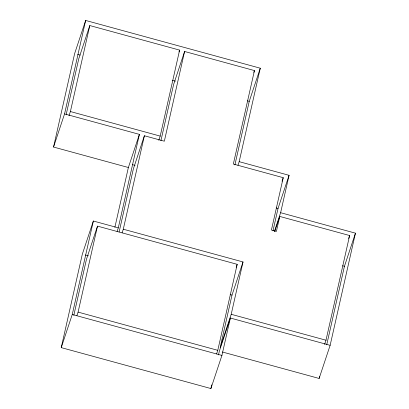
<?xml version="1.0" encoding="UTF-8"?>
<svg xmlns="http://www.w3.org/2000/svg" width="409" height="409" viewBox="0 0 409 409"><rect width="100%" height="100%" fill="white"/><g stroke="black" fill="none" stroke-linecap="round" stroke-linejoin="round"><path stroke-width="0.61" d="M53.543 147.046L64.561 113.912L139.397 134.382L128.375 167.511L53.543 147.046L74.637 53.584L85.66 20.45L260.272 68.206L239.173 161.667L237.972 165.282M64.561 113.912L85.66 20.45M66.115 114.817L78.784 58.686L89.806 25.552L179.607 50.113L160.195 136.1L158.794 140.318M68.993 115.757L70.394 111.539L89.806 25.552M274.413 231.371L280.625 212.7L355.457 233.166L330.14 345.319L230.364 318.033L221.923 355.416L210.901 388.55L61.232 347.619L82.332 254.153L93.354 221.018L118.298 227.844L139.397 134.382M61.232 347.619L72.255 314.485L93.354 221.018M73.804 315.385L86.478 259.255L97.5 226.126L237.189 264.326L217.777 350.314L216.576 353.928M76.887 315.722L78.088 312.108L97.5 226.126M114.873 227.327L128.375 167.511M119.121 231.964L133.365 168.876L144.387 135.742L164.341 141.202L184.597 51.478L254.439 70.578L233.345 164.045L283.233 177.685L271.418 230.027L276.407 231.392L279.782 216.438L349.623 235.538L325.993 340.216L324.593 344.434M122.087 232.823L123.288 229.209L144.387 135.742M160.916 140.691L173.574 84.612L184.597 51.478M234.904 164.893L249.25 101.34L260.272 68.206M210.901 388.55L211.744 384.813M218.498 354.905L219.342 351.162L230.364 318.033M243.023 261.954L232 295.088L220.185 347.425L231.208 314.291L243.023 261.954L123.288 229.209M272.977 230.875L278.043 208.447L289.066 175.313L239.173 161.667M280.625 212.7L289.066 175.313M222.419 352.006L319.117 378.453L319.541 376.587M326.714 344.807L344.439 266.3L355.457 233.166M117.097 231.458L118.298 227.844M179.004 51.923L179.607 50.113M253.841 72.388L254.439 70.578M236.187 267.338L237.189 264.326M282.031 181.299L283.233 177.685M274.771 231.499L279.782 216.438M348.621 238.549L349.623 235.538M319.117 378.453L330.14 345.319M77.715 54.423L80.174 55.097M172.399 80.317L175.471 81.161M247.409 100.834L249.25 101.34M70.394 111.539L160.195 136.1M132.337 164.628L135.026 165.364M276.193 207.941L278.043 208.447M342.599 265.794L344.439 266.3M85.374 254.986L88.416 255.819M230.16 294.582L232 295.088M231.208 314.291L325.993 340.216M78.088 312.108L217.777 350.314M72.255 314.485L221.923 355.416"/></g></svg>
